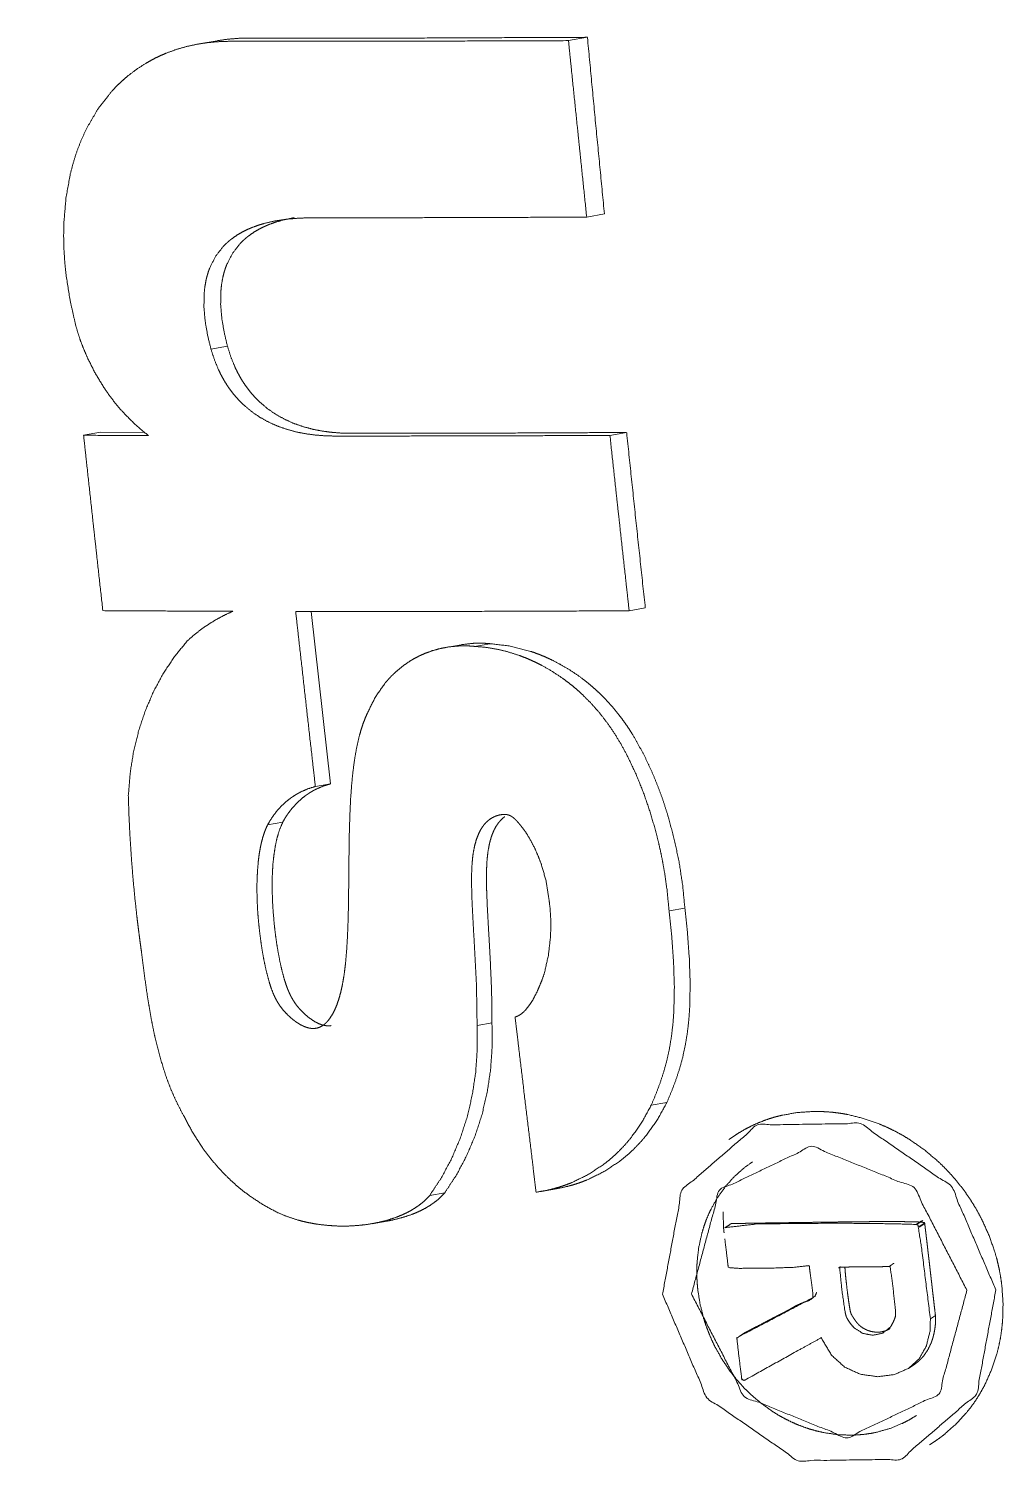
# Paper-space layout 'A3_1' of a CAD drawing. Header units: millimetres. Extents: x 0 to 420, y 0 to 297.
# Drawn here: x 310.216 to 313.343, y 129.782 to 134.424 of the extents above; entities that cross this region are included whole.
import ezdxf

# ---------------------------------------------------------------- set-up
doc = ezdxf.new("R2010")
doc.units = ezdxf.units.MM
doc.layers.add('170', color=7, linetype='Continuous', true_color=0xffffff)

psp = doc.layouts.new('A3_1')

# ---------------------------------------------------------------- linework, layer by layer
at = {"layer": '170', "color": 155, "linetype": 'Continuous', "lineweight": 13}
for p, q in [((310.8203, 134.3858), (310.7613, 134.3755)), ((311.9478, 134.386), (312.0088, 134.3967)), ((312.0064, 133.8196), (312.0634, 133.8296)), ((310.8531, 133.405), (310.8001, 133.3958)), ((310.3913, 133.1194), (310.4455, 133.1288)), ((310.4455, 133.1288), (310.5884, 133.1279)), ((312.081, 133.1189), (312.1346, 133.1283)), ((311.1836, 132.0009), (311.1223, 132.5539)), ((312.1427, 132.5559), (312.1945, 132.565)), ((311.6034, 132.4471), (311.5545, 132.4386)), ((311.6463, 132.4418), (311.6955, 132.4504)), ((311.1836, 132.0005), (311.1354, 131.9921)), ((311.0307, 131.8777), (310.9821, 131.8692)), ((312.2708, 131.5929), (312.3215, 131.6018)), ((311.6546, 131.2248), (311.7024, 131.2332)), ((312.2135, 130.9689), (312.2637, 130.9777)), ((312.4839, 130.8733), (312.4625, 130.8592)), ((311.5507, 130.6878), (311.5025, 130.6794)), ((311.8611, 130.6925), (311.9098, 130.701)), ((312.446, 130.5737), (312.4441, 130.6267)), ((311.3175, 130.5887), (311.3661, 130.5973)), ((313.0813, 130.5977), (313.064, 130.5863)), ((313.0663, 130.5864), (313.0853, 130.5989)), ((313.0905, 130.5907), (313.0738, 130.5797)), ((313.0738, 130.5778), (313.0919, 130.5897)), ((312.7325, 130.3515), (312.7319, 130.351)), ((313.1096, 130.2832), (313.1259, 130.2939)), ((312.5127, 130.238), (312.4958, 130.2268)), ((313.0403, 130.125), (313.0552, 130.1348)), ((313.1073, 129.8791), (313.1215, 129.8884))]:
    psp.add_line(p, q, dxfattribs=at)
for points, knots in [([(310.5587, 127.5287), (310.5301, 127.5862), (310.5159, 127.615), (310.5017, 127.6438), (310.4875, 127.6727), (310.4734, 127.7016), (310.4593, 127.7305), (310.4452, 127.7595), (310.4313, 127.7885), (310.4173, 127.8176), (310.4034, 127.8467), (310.3895, 127.8758), (310.3757, 127.905), (310.3619, 127.9342), (310.3482, 127.9634), (310.3345, 127.9927), (310.3208, 128.022), (310.3072, 128.0513), (310.2936, 128.0807), (310.28, 128.1101), (310.2665, 128.1396), (310.2531, 128.169), (310.2397, 128.1986), (310.2263, 128.2281), (310.213, 128.2577), (310.1997, 128.2873), (310.1864, 128.317), (310.1732, 128.3467), (310.16, 128.3764), (310.1469, 128.4062), (310.1338, 128.436), (310.1207, 128.4658), (310.1077, 128.4956), (310.0818, 128.5555), (310.0689, 128.5854), (310.056, 128.6154), (310.0304, 128.6755), (310.0177, 128.7056), (310.0049, 128.7357), (309.9923, 128.7658), (309.9796, 128.796), (309.9671, 128.8262), (309.9545, 128.8565), (309.942, 128.8868), (309.9295, 128.9171), (309.917, 128.9474), (309.8922, 129.0082), (309.8799, 129.0386), (309.8676, 129.0691), (309.8553, 129.0996), (309.8431, 129.1301), (309.8309, 129.1607), (309.8188, 129.1912), (309.8067, 129.2219), (309.7946, 129.2525), (309.7825, 129.2832), (309.7585, 129.3446), (309.7347, 129.4061), (309.711, 129.4678), (309.6992, 129.4987), (309.6757, 129.5605), (309.664, 129.5914), (309.6523, 129.6224), (309.6291, 129.6845), (309.606, 129.7466), (309.5945, 129.7778), (309.5831, 129.8089), (309.5603, 129.8713), (309.5489, 129.9025), (309.5376, 129.9338), (309.5263, 129.9651), (309.5151, 129.9964), (309.5038, 130.0277), (309.4927, 130.0591), (309.4815, 130.0905), (309.4704, 130.1219), (309.4483, 130.1848), (309.4372, 130.2163), (309.4263, 130.2478), (309.4153, 130.2794), (309.3935, 130.3426), (309.3718, 130.4059), (309.3611, 130.4376), (309.3503, 130.4693), (309.3396, 130.501), (309.3182, 130.5646), (309.3076, 130.5964), (309.2865, 130.6601), (309.276, 130.692), (309.255, 130.7558), (309.2446, 130.7878), (309.2342, 130.8198), (309.2135, 130.8838), (309.2032, 130.9159), (309.1827, 130.9801), (309.1725, 131.0122), (309.1521, 131.0765), (309.1319, 131.141), (309.1119, 131.2055), (309.0919, 131.2702), (309.0721, 131.3349), (309.0524, 131.3997), (309.0328, 131.4646), (309.0231, 131.4971), (309.0134, 131.5296), (308.994, 131.5947), (308.9844, 131.6273), (308.9652, 131.6925), (308.9462, 131.7578), (308.9367, 131.7905), (308.9179, 131.856), (308.8991, 131.9215), (308.8805, 131.9871), (308.8712, 132.02), (308.862, 132.0529), (308.8436, 132.1187), (308.8253, 132.1846), (308.8162, 132.2175), (308.7981, 132.2836), (308.7801, 132.3497), (308.7622, 132.4159), (308.7445, 132.4821), (308.7356, 132.5153), (308.7181, 132.5817), (308.7006, 132.6482), (308.6919, 132.6815), (308.6746, 132.7481), (308.666, 132.7814), (308.6488, 132.8481), (308.6318, 132.915), (308.6234, 132.9484), (308.6065, 133.0153), (308.5898, 133.0824), (308.5732, 133.1494), (308.5566, 133.2166), (308.5484, 133.2502), (308.5321, 133.3175), (308.5239, 133.3512), (308.5078, 133.4186), (308.4917, 133.4861), (308.4757, 133.5537), (308.4599, 133.6213), (308.452, 133.6552), (308.4363, 133.7229), (308.4285, 133.7569), (308.4207, 133.7908), (308.4052, 133.8587), (308.3899, 133.9267), (308.3746, 133.9947), (308.3594, 134.0629), (308.3519, 134.097), (308.3444, 134.1311), (308.3294, 134.1994), (308.322, 134.2335), (308.3072, 134.3019), (308.2926, 134.3704), (308.2853, 134.4046), (308.2707, 134.4732), (308.2563, 134.5418), (308.242, 134.6105), (308.2278, 134.6793), (308.2137, 134.7482), (308.1997, 134.8171), (308.1858, 134.8861), (308.172, 134.9551), (308.1583, 135.0243), (308.1447, 135.0935), (308.1312, 135.1627), (308.1178, 135.232), (308.1045, 135.3015), (308.0913, 135.3709), (308.0848, 135.4057), (308.0718, 135.4752), (308.0588, 135.5449), (308.046, 135.6145), (308.0396, 135.6494), (308.027, 135.7192), (308.0207, 135.7541), (308.0081, 135.824), (308.0019, 135.859), (307.9895, 135.929), (307.9772, 135.999), (307.9651, 136.0691), (307.959, 136.1042), (307.947, 136.1744), (307.941, 136.2095), (307.9291, 136.2798), (307.9232, 136.315), (307.9173, 136.3502), (307.9056, 136.4206), (307.8998, 136.4558), (307.8883, 136.5263), (307.8826, 136.5616), (307.8712, 136.6322), (307.8599, 136.7028), (307.8543, 136.7382), (307.8487, 136.7735), (307.8376, 136.8443), (307.8266, 136.9152), (307.8211, 136.9506), (307.8156, 136.986), (307.8048, 137.057), (307.75, 137.4271), (307.6977, 137.7975), (307.6497, 138.1551), (307.604, 138.513), (307.5621, 138.858), (307.5223, 139.2032), (307.486, 139.5355), (307.4516, 139.868), (307.4202, 140.1874), (307.3905, 140.507), (307.3637, 140.8135), (307.3383, 141.1202), (307.3153, 141.4138), (307.2937, 141.7075), (307.2743, 141.988), (307.2561, 142.2687), (307.2398, 142.5362), (307.2246, 142.8038), (307.2111, 143.0582), (307.1985, 143.3126), (307.1875, 143.5539), (307.1772, 143.7952), (307.1683, 144.0234), (307.1601, 144.2516), (307.1531, 144.4666), (307.1466, 144.6816), (307.1411, 144.8835), (307.1362, 145.0854), (307.1321, 145.2741), (307.1284, 145.4628), (307.1254, 145.6383), (307.1228, 145.8138), (307.1207, 145.9761), (307.119, 146.1385), (307.1177, 146.2876), (307.1166, 146.4368), (307.1158, 146.5728), (307.1153, 146.7088), (307.1148, 146.9544)], [0, 0, 0.003228, 0.004844, 0.00646, 0.008076, 0.009694, 0.011313, 0.012931, 0.014551, 0.016172, 0.017793, 0.019415, 0.021039, 0.022662, 0.024286, 0.025911, 0.027537, 0.029164, 0.030792, 0.032419, 0.034049, 0.035678, 0.037309, 0.03894, 0.040572, 0.042204, 0.043838, 0.045472, 0.047107, 0.048742, 0.050379, 0.052016, 0.053654, 0.056933, 0.058572, 0.060213, 0.063497, 0.06514, 0.066785, 0.068429, 0.070074, 0.07172, 0.073367, 0.075015, 0.076663, 0.078312, 0.081612, 0.083264, 0.084915, 0.086568, 0.088221, 0.089875, 0.091529, 0.093186, 0.094841, 0.096499, 0.099814, 0.103133, 0.106454, 0.108116, 0.111442, 0.113106, 0.11477, 0.118102, 0.121436, 0.123104, 0.124773, 0.128113, 0.129784, 0.131455, 0.133128, 0.134801, 0.136475, 0.138149, 0.139824, 0.1415, 0.144854, 0.146532, 0.14821, 0.14989, 0.153251, 0.156615, 0.158298, 0.159982, 0.161665, 0.165036, 0.166723, 0.170098, 0.171786, 0.175165, 0.176856, 0.178547, 0.181931, 0.183625, 0.187014, 0.188709, 0.192102, 0.195497, 0.198896, 0.202297, 0.2057, 0.209107, 0.212516, 0.214222, 0.215928, 0.219342, 0.221051, 0.224469, 0.22789, 0.229602, 0.233027, 0.236454, 0.239885, 0.241602, 0.243318, 0.246754, 0.250192, 0.251913, 0.255355, 0.2588, 0.262247, 0.265697, 0.267423, 0.270877, 0.274333, 0.276063, 0.279523, 0.281254, 0.284718, 0.288185, 0.28992, 0.293391, 0.296864, 0.30034, 0.303819, 0.305558, 0.30904, 0.310783, 0.314269, 0.317757, 0.321249, 0.324742, 0.32649, 0.329987, 0.331737, 0.333487, 0.336989, 0.340494, 0.344001, 0.347511, 0.349267, 0.351023, 0.354538, 0.356296, 0.359815, 0.363335, 0.365096, 0.36862, 0.372147, 0.375676, 0.379207, 0.382741, 0.386277, 0.389816, 0.393357, 0.396901, 0.400446, 0.403994, 0.407544, 0.411098, 0.414653, 0.416431, 0.41999, 0.423551, 0.427114, 0.428896, 0.432462, 0.434247, 0.437817, 0.439603, 0.443176, 0.446752, 0.45033, 0.45212, 0.455701, 0.457492, 0.461077, 0.462871, 0.464664, 0.468253, 0.470049, 0.473641, 0.475438, 0.479034, 0.482631, 0.484432, 0.486231, 0.489833, 0.493438, 0.495241, 0.497044, 0.500653, 0.519464, 0.538277, 0.556419, 0.574562, 0.592035, 0.60951, 0.626316, 0.643123, 0.659262, 0.675402, 0.690875, 0.706348, 0.721155, 0.735962, 0.750103, 0.764244, 0.777719, 0.791195, 0.804005, 0.816816, 0.828961, 0.841107, 0.852588, 0.86407, 0.874887, 0.885704, 0.895858, 0.906011, 0.915502, 0.924992, 0.933818, 0.942645, 0.950809, 0.958972, 0.966473, 0.973974, 0.980812, 0.98765, 1, 1]), ([(307.3053, 146.9545), (307.3049, 146.8327), (307.3048, 146.7722), (307.3047, 146.6513), (307.3047, 146.591), (307.3048, 146.531), (307.3049, 146.471), (307.3053, 146.3515), (307.3056, 146.2921), (307.3064, 146.1735), (307.3073, 146.0554), (307.3084, 145.938), (307.3097, 145.8211), (307.3112, 145.7047), (307.3129, 145.589), (307.3139, 145.5312), (307.3158, 145.4163), (307.318, 145.3019), (307.3203, 145.1882), (307.3229, 145.0749), (307.3256, 144.9623), (307.327, 144.9062), (307.3299, 144.7944), (307.3315, 144.7386), (307.3347, 144.6276), (307.3364, 144.5724), (307.3398, 144.4623), (307.3416, 144.4074), (307.3453, 144.2981), (307.3492, 144.1893), (307.3532, 144.0811), (307.3574, 143.9735), (307.3595, 143.92), (307.3639, 143.8132), (307.3662, 143.76), (307.3708, 143.654), (307.3756, 143.5487), (307.3805, 143.4438), (307.3856, 143.3396), (307.3882, 143.2877), (307.3934, 143.1843), (307.3988, 143.0814), (307.4016, 143.0301), (307.4072, 142.9281), (307.4129, 142.8266), (307.4188, 142.7257), (307.4217, 142.6755), (307.4278, 142.5754), (307.4309, 142.5255), (307.4371, 142.4262), (307.4403, 142.3769), (307.4467, 142.2785), (307.4532, 142.1806), (307.4599, 142.0832), (307.4632, 142.0347), (307.47, 141.9382), (307.477, 141.8423), (307.484, 141.7469), (307.4911, 141.6521), (307.4983, 141.5578), (307.5057, 141.4641), (307.5131, 141.3709), (307.5206, 141.2782), (307.5244, 141.2322), (307.5283, 141.1862), (307.536, 141.0946), (307.5399, 141.0491), (307.5477, 140.9584), (307.5557, 140.8683), (307.5597, 140.8233), (307.5678, 140.734), (307.5718, 140.6896), (307.58, 140.6011), (307.5841, 140.557), (307.5924, 140.4693), (307.6008, 140.3821), (307.605, 140.3388), (307.6135, 140.2525), (307.6221, 140.1667), (307.6308, 140.0815), (307.6351, 140.039), (307.6439, 139.9546), (307.6527, 139.8708), (307.6571, 139.8291), (307.666, 139.7461), (307.675, 139.6636), (307.684, 139.5816), (307.6931, 139.5002), (307.7022, 139.4193), (307.7114, 139.339), (307.716, 139.299), (307.7253, 139.2195), (307.7347, 139.1405), (307.744, 139.0621), (307.7487, 139.0231), (307.7582, 138.9455), (307.7629, 138.9069), (307.7724, 138.8301), (307.7819, 138.7538), (307.7867, 138.716), (307.7963, 138.6405), (307.806, 138.5656), (307.8156, 138.4913), (307.8254, 138.4174), (307.8302, 138.3807), (307.84, 138.3077), (307.8449, 138.2714), (307.8547, 138.1992), (307.8645, 138.1276), (307.8744, 138.0564), (307.8793, 138.021), (307.8842, 137.9859), (307.8941, 137.9158), (307.8991, 137.8809), (307.9091, 137.8117), (307.919, 137.743), (307.924, 137.7089), (307.934, 137.641), (307.9439, 137.5737), (307.9539, 137.5069), (307.959, 137.4736), (307.969, 137.4076), (307.974, 137.3749), (307.984, 137.3097), (307.9941, 137.245), (308.0042, 137.1809), (308.0092, 137.149), (308.0192, 137.0856), (308.076, 136.7382), (308.1352, 136.3912), (308.1947, 136.0568), (308.2566, 135.7228), (308.3185, 135.4013), (308.3827, 135.0803), (308.4466, 134.7717), (308.5127, 134.4636), (308.5782, 134.1679), (308.6458, 133.8727), (308.7126, 133.5898), (308.7813, 133.3073), (308.8491, 133.0372), (308.9187, 132.7675), (308.9871, 132.51), (309.0572, 132.253), (309.0826, 132.1617), (309.1083, 132.0705), (309.1339, 131.9802), (309.1598, 131.8901), (309.1856, 131.801), (309.2116, 131.712), (309.2377, 131.624), (309.2639, 131.5361), (309.2901, 131.4492), (309.3165, 131.3624), (309.3429, 131.2766), (309.3695, 131.1909), (309.396, 131.1063), (309.4228, 131.0217), (309.4494, 130.9382), (309.4763, 130.8547), (309.5031, 130.7722), (309.5301, 130.6899), (309.5571, 130.6085), (309.5842, 130.5273), (309.6113, 130.4471), (309.6385, 130.3669), (309.6657, 130.2878), (309.693, 130.2087), (309.7203, 130.1307), (309.7477, 130.0528), (309.775, 129.9759), (309.8026, 129.899), (309.83, 129.8232), (309.8576, 129.7474), (309.8851, 129.6727), (309.9128, 129.5981), (309.9403, 129.5244), (309.968, 129.4509), (309.9956, 129.3784), (310.0234, 129.3059), (310.0511, 129.2345), (310.0789, 129.1631), (310.1066, 129.0928), (310.1344, 129.0225), (310.1621, 128.9533), (310.19, 128.8841), (310.2177, 128.8159), (310.2457, 128.7479), (310.2734, 128.6808), (310.3013, 128.6138), (310.329, 128.5478), (310.357, 128.4819), (310.3847, 128.417), (310.4126, 128.3522), (310.4403, 128.2884), (310.4683, 128.2247), (310.496, 128.162), (310.5239, 128.0993), (310.5516, 128.0377), (310.5795, 127.9762), (310.6072, 127.9156), (310.635, 127.8552), (310.6626, 127.7957), (310.6905, 127.7363), (310.7181, 127.6779), (310.7459, 127.6196)], [0, 0, 0.006152, 0.009213, 0.015321, 0.018368, 0.021401, 0.024433, 0.03047, 0.033474, 0.039467, 0.045433, 0.051369, 0.057277, 0.063156, 0.069008, 0.071926, 0.077734, 0.083515, 0.089266, 0.09499, 0.100685, 0.103519, 0.109172, 0.111991, 0.117602, 0.120393, 0.125962, 0.128739, 0.134265, 0.139764, 0.145234, 0.150677, 0.153384, 0.158785, 0.161478, 0.166837, 0.172167, 0.17747, 0.182745, 0.185369, 0.190603, 0.195808, 0.198404, 0.203569, 0.208705, 0.213814, 0.216355, 0.221422, 0.223949, 0.228975, 0.231474, 0.236459, 0.241416, 0.246346, 0.248803, 0.253692, 0.258553, 0.263387, 0.268193, 0.272971, 0.277722, 0.282446, 0.287143, 0.289478, 0.291812, 0.296454, 0.298761, 0.303363, 0.307936, 0.310216, 0.314749, 0.317002, 0.321494, 0.323733, 0.328185, 0.332609, 0.334807, 0.339191, 0.343547, 0.347876, 0.350034, 0.354323, 0.358584, 0.360701, 0.364922, 0.369116, 0.373282, 0.377422, 0.381535, 0.38562, 0.387656, 0.391702, 0.39572, 0.399711, 0.401693, 0.405644, 0.407612, 0.411523, 0.415407, 0.417335, 0.421178, 0.424994, 0.428784, 0.432546, 0.434421, 0.438143, 0.439991, 0.443673, 0.447328, 0.450957, 0.452764, 0.454558, 0.458133, 0.459913, 0.463448, 0.466955, 0.468696, 0.472164, 0.475605, 0.479018, 0.480719, 0.484093, 0.485766, 0.4891, 0.492407, 0.495687, 0.497321, 0.500561, 0.518351, 0.536141, 0.553306, 0.570471, 0.587015, 0.603559, 0.619483, 0.635407, 0.650714, 0.66602, 0.68071, 0.6954, 0.709475, 0.723551, 0.737012, 0.750473, 0.755264, 0.760054, 0.764793, 0.769533, 0.774221, 0.778909, 0.783545, 0.788182, 0.792767, 0.797353, 0.801887, 0.806421, 0.810904, 0.815387, 0.819818, 0.82425, 0.828631, 0.833012, 0.837341, 0.841671, 0.845949, 0.850227, 0.854454, 0.858682, 0.862858, 0.867034, 0.871159, 0.875285, 0.879359, 0.883434, 0.887457, 0.89148, 0.895453, 0.899425, 0.903347, 0.907268, 0.911139, 0.915009, 0.918829, 0.922649, 0.926418, 0.930187, 0.933905, 0.937624, 0.941291, 0.944959, 0.948576, 0.952192, 0.955759, 0.959325, 0.96284, 0.966356, 0.969821, 0.973286, 0.976701, 0.980116, 0.98348, 0.986844, 0.990158, 0.993473, 0.996736, 1, 1]), ([(310.3662, 133.471), (310.3478, 133.5531), (310.335, 133.6352), (310.3308, 133.6763), (310.3282, 133.7174), (310.3272, 133.7585), (310.3279, 133.7995), (310.3346, 133.8803), (310.3487, 133.9582), (310.3587, 133.996), (310.3706, 134.0331), (310.3846, 134.069), (310.4004, 134.1033), (310.4376, 134.1671), (310.4826, 134.2244), (310.495, 134.2376), (310.5079, 134.2503), (310.5211, 134.2623), (310.5346, 134.2738), (310.5628, 134.2951), (310.5924, 134.3141), (310.6077, 134.3228), (310.6233, 134.3309), (310.6394, 134.3385), (310.6557, 134.3455), (310.6888, 134.3576), (310.7228, 134.3673), (310.7574, 134.3748), (310.7927, 134.38), (310.8286, 134.3831), (310.865, 134.3841)], [0, 0, 0.06894, 0.137044, 0.170881, 0.204612, 0.238303, 0.271972, 0.338336, 0.403199, 0.435265, 0.467195, 0.498737, 0.529688, 0.590245, 0.649917, 0.664805, 0.679573, 0.694229, 0.708782, 0.737713, 0.766533, 0.78096, 0.795403, 0.809935, 0.82447, 0.853411, 0.88233, 0.911352, 0.940582, 0.970145, 1, 1]), ([(310.82, 134.3857), (310.8517, 134.3904), (310.8876, 134.3934), (310.9239, 134.3944)], [0, 0, 0.306953, 0.651762, 1, 1]), ([(310.865, 134.3841), (311.4011, 134.3841), (311.9479, 134.386)], [0, 0, 0.495073, 1, 1]), ([(312.0087, 134.3967), (311.46, 134.3944), (310.9239, 134.3944)], [0, 0, 0.505795, 1, 1]), ([(311.9479, 134.386), (311.9575, 134.2916), (311.977, 134.1027), (311.9867, 134.0083), (312.0064, 133.8197)], [0, 0, 0.166729, 0.50023, 0.666873, 1, 1]), ([(312.0088, 134.3958), (312.0358, 134.1126), (312.0634, 133.8296)], [0, 0, 0.500166, 1, 1]), ([(311.1231, 133.8174), (311.0841, 133.8164), (311.0457, 133.8132), (311.008, 133.8077), (310.9711, 133.7992), (310.9529, 133.7938), (310.9351, 133.7874), (310.9262, 133.7838), (310.9174, 133.78), (310.9088, 133.7758), (310.9002, 133.7714), (310.8837, 133.7617), (310.8679, 133.7507), (310.8603, 133.7447), (310.8529, 133.7384), (310.8458, 133.7317), (310.8389, 133.7247), (310.8148, 133.6933), (310.7964, 133.657), (310.7927, 133.6471), (310.7895, 133.637), (310.7866, 133.6268), (310.7842, 133.6165), (310.7805, 133.5953), (310.7782, 133.5735), (310.7777, 133.5292), (310.7817, 133.4848), (310.7894, 133.4402), (310.8002, 133.3959)], [0, 0, 0.05972, 0.1187, 0.177065, 0.235051, 0.264063, 0.293103, 0.307716, 0.322378, 0.337109, 0.351848, 0.381253, 0.410694, 0.425481, 0.44034, 0.455334, 0.47041, 0.531, 0.593414, 0.609519, 0.6257, 0.641912, 0.658235, 0.691192, 0.724733, 0.792508, 0.860839, 0.930083, 1, 1]), ([(311.0677, 133.8181), (311.0257, 133.8088), (311.0076, 133.8034), (310.9897, 133.797), (310.9809, 133.7934), (310.9721, 133.7896), (310.9634, 133.7854), (310.9549, 133.781), (310.9383, 133.7713), (310.9225, 133.7603), (310.9149, 133.7543), (310.9075, 133.748), (310.9004, 133.7413), (310.8934, 133.7343), (310.8692, 133.7029), (310.8506, 133.6665), (310.8469, 133.6567), (310.8436, 133.6466), (310.8408, 133.6364), (310.8383, 133.626), (310.8345, 133.6048), (310.8321, 133.583), (310.8313, 133.5386), (310.8351, 133.4941), (310.8426, 133.4495), (310.8532, 133.405)], [0, 0, 0.07914, 0.113985, 0.14893, 0.166463, 0.184084, 0.201796, 0.21955, 0.254937, 0.290356, 0.308133, 0.326016, 0.344083, 0.362263, 0.435242, 0.510455, 0.529863, 0.549342, 0.56889, 0.588552, 0.628266, 0.668674, 0.7503, 0.832574, 0.915887, 1, 1]), ([(312.0064, 133.8196), (311.5613, 133.8179), (311.1231, 133.8174)], [0, 0, 0.503921, 1, 1]), ([(310.5994, 133.1183), (310.5595, 133.1516), (310.5223, 133.1886), (310.5047, 133.2084), (310.4878, 133.2291), (310.4716, 133.2507), (310.4562, 133.2731), (310.4281, 133.3194), (310.4038, 133.3679), (310.393, 133.393), (310.383, 133.4186), (310.3741, 133.4446), (310.3662, 133.471)], [0, 0, 0.121034, 0.24295, 0.304551, 0.366648, 0.429433, 0.492576, 0.618566, 0.744751, 0.808169, 0.871942, 0.935996, 1, 1]), ([(310.8002, 133.3959), (310.811, 133.3623), (310.8244, 133.3297), (310.8321, 133.3138), (310.8406, 133.2983), (310.8496, 133.2833), (310.8594, 133.2689), (310.8698, 133.255), (310.8809, 133.2416), (310.8926, 133.229), (310.9048, 133.2171), (310.9304, 133.1955), (310.9578, 133.1768), (310.9864, 133.1611), (311.0156, 133.1482), (311.0454, 133.1379), (311.0756, 133.1298), (311.1062, 133.1239), (311.1367, 133.1199), (311.1672, 133.1176), (311.1977, 133.1168)], [0, 0, 0.066969, 0.133853, 0.167409, 0.200931, 0.234173, 0.267232, 0.300209, 0.333133, 0.365888, 0.398215, 0.461858, 0.5248, 0.586753, 0.647342, 0.707145, 0.766586, 0.825633, 0.884052, 0.9421, 1, 1]), ([(310.8532, 133.405), (310.8638, 133.3714), (310.877, 133.3388), (310.8847, 133.3229), (310.893, 133.3073), (310.902, 133.2923), (310.9117, 133.2779), (310.922, 133.264), (310.933, 133.2506), (310.9446, 133.2379), (310.9567, 133.226), (310.9822, 133.2044), (311.0095, 133.1858), (311.0379, 133.17), (311.067, 133.1571), (311.0967, 133.1468), (311.1268, 133.1388), (311.1573, 133.1328), (311.1877, 133.1288), (311.2181, 133.1265), (311.2486, 133.1257)], [0, 0, 0.067094, 0.134091, 0.167692, 0.201235, 0.234511, 0.267592, 0.300546, 0.333473, 0.366186, 0.398505, 0.4621, 0.524996, 0.586864, 0.64738, 0.707108, 0.766538, 0.82553, 0.883973, 0.942042, 1, 1]), ([(311.2486, 133.1257), (311.6874, 133.1262), (312.1346, 133.1283)], [0, 0, 0.495285, 1, 1]), ([(312.1945, 132.565), (312.1643, 132.8461), (312.1347, 133.1275)], [0, 0, 0.499836, 1, 1]), ([(310.453, 132.5565), (310.4323, 132.744), (310.422, 132.8378), (310.4015, 133.0255), (310.3913, 133.1194)], [0, 0, 0.333147, 0.499793, 0.833255, 1, 1]), ([(311.1977, 133.1168), (311.6359, 133.1172), (312.081, 133.1189)], [0, 0, 0.496079, 1, 1]), ([(312.081, 133.1189), (312.1014, 132.9312), (312.1117, 132.8373), (312.1323, 132.6498), (312.1427, 132.556)], [0, 0, 0.333506, 0.500264, 0.833436, 1, 1]), ([(310.8705, 132.5545), (310.6608, 132.5553), (310.4531, 132.5564)], [0, 0, 0.502251, 1, 1]), ([(310.7243, 132.4595), (310.7463, 132.4788), (310.7693, 132.4968), (310.7933, 132.5134), (310.8182, 132.5285), (310.8439, 132.5422), (310.8705, 132.5544)], [0, 0, 0.167006, 0.333742, 0.500395, 0.66687, 0.833135, 1, 1]), ([(312.1427, 132.5559), (311.6022, 132.554), (311.0721, 132.554)], [0, 0, 0.504848, 1, 1]), ([(311.0721, 132.5539), (311.0826, 132.4603), (311.1036, 132.273), (311.1247, 132.0857), (311.1354, 131.9921)], [0, 0, 0.166718, 0.500088, 0.833382, 1, 1]), ([(310.5349, 131.9629), (310.5407, 132.0344), (310.5517, 132.1037), (310.568, 132.1708), (310.5896, 132.2358), (310.6163, 132.2977), (310.6476, 132.3556), (310.6836, 132.4095), (310.7243, 132.4595)], [0, 0, 0.132324, 0.261811, 0.389325, 0.515674, 0.639966, 0.761427, 0.881064, 1, 1]), ([(311.3024, 132.2274), (311.3273, 132.278), (311.3586, 132.3232), (311.3675, 132.3336), (311.3767, 132.3437), (311.3864, 132.3533), (311.3963, 132.3625), (311.417, 132.3794), (311.4389, 132.3944), (311.4504, 132.4013), (311.4621, 132.4076), (311.4742, 132.4135), (311.4865, 132.4189), (311.5116, 132.4281), (311.5374, 132.4351), (311.5638, 132.4401), (311.5908, 132.4428), (311.6046, 132.4434), (311.6185, 132.4434), (311.6324, 132.4429), (311.6463, 132.4418)], [0, 0, 0.129431, 0.25559, 0.287017, 0.318384, 0.34959, 0.380553, 0.441923, 0.502978, 0.533533, 0.564189, 0.594978, 0.625784, 0.687181, 0.748437, 0.810097, 0.872507, 0.904123, 0.935947, 0.967889, 1, 1]), ([(311.6032, 132.4471), (311.6399, 132.4514), (311.6536, 132.452), (311.6675, 132.452), (311.6815, 132.4515), (311.6955, 132.4504)], [0, 0, 0.39878, 0.547817, 0.69784, 0.848416, 1, 1]), ([(311.6463, 132.4418), (311.6829, 132.4386), (311.7193, 132.4325), (311.7555, 132.4237), (311.7915, 132.412), (311.8095, 132.4052), (311.8273, 132.3976), (311.8449, 132.3894), (311.8622, 132.3806), (311.8961, 132.3612), (311.9289, 132.3394), (311.9449, 132.3276), (311.9607, 132.3152), (311.9762, 132.3021), (311.9912, 132.2884), (312.0199, 132.2598), (312.0468, 132.2292), (312.0718, 132.1969), (312.0951, 132.1629), (312.1168, 132.1274), (312.1367, 132.0908)], [0, 0, 0.058175, 0.116594, 0.175586, 0.235492, 0.265883, 0.296521, 0.327242, 0.358025, 0.419807, 0.48222, 0.51372, 0.545487, 0.577541, 0.609709, 0.673941, 0.738317, 0.803044, 0.868358, 0.934122, 1, 1]), ([(311.6955, 132.4504), (311.7612, 132.4427), (311.8263, 132.4258), (311.8425, 132.4202), (311.8586, 132.414), (311.8747, 132.4073), (311.8905, 132.4), (311.9216, 132.3841), (311.9519, 132.3662), (311.9814, 132.3464), (312.0099, 132.3246), (312.0239, 132.3129), (312.0375, 132.3008), (312.0508, 132.2882), (312.0637, 132.2753), (312.0883, 132.2484), (312.1114, 132.22), (312.1225, 132.2053), (312.1332, 132.1902), (312.1436, 132.1748), (312.1536, 132.1591), (312.1899, 132.0945), (312.2209, 132.0276), (312.2346, 131.9935), (312.2474, 131.9589), (312.2592, 131.9239), (312.27, 131.8885), (312.2887, 131.8174), (312.3036, 131.7459), (312.3146, 131.6741), (312.3215, 131.6018)], [0, 0, 0.057491, 0.115859, 0.130734, 0.145724, 0.160848, 0.176, 0.206359, 0.236905, 0.267719, 0.298921, 0.314714, 0.330575, 0.346402, 0.362235, 0.39392, 0.425723, 0.441704, 0.457748, 0.47388, 0.490062, 0.554417, 0.618412, 0.650382, 0.682402, 0.714491, 0.746601, 0.810445, 0.873844, 0.936969, 1, 1]), ([(310.9865, 131.3662), (310.993, 131.346), (311.0006, 131.3263), (311.005, 131.3166), (311.0098, 131.3071), (311.0151, 131.2979), (311.0209, 131.2889), (311.0337, 131.2724), (311.048, 131.2575), (311.0556, 131.2505), (311.0634, 131.2439), (311.0714, 131.2378), (311.0797, 131.2322), (311.0881, 131.2271), (311.0969, 131.2228), (311.1059, 131.2192), (311.1151, 131.2167), (311.1197, 131.2159), (311.1244, 131.2154), (311.129, 131.2153), (311.1336, 131.2155), (311.1424, 131.217), (311.1508, 131.2201), (311.1586, 131.2244), (311.1657, 131.2298), (311.1723, 131.2361), (311.1783, 131.243), (311.1887, 131.2583), (311.1975, 131.2751), (311.2049, 131.2928), (311.2111, 131.3111), (311.2164, 131.3299), (311.2208, 131.3491), (311.2245, 131.3687), (311.2277, 131.3885), (311.2303, 131.4084), (311.2325, 131.4284), (311.2359, 131.4685), (311.2383, 131.5089), (311.24, 131.5494), (311.2411, 131.5901), (311.2424, 131.6716), (311.2431, 131.7533), (311.2442, 131.8349), (311.2467, 131.9162), (311.2488, 131.9566), (311.2518, 131.9969), (311.2557, 132.0368), (311.2608, 132.0764), (311.2676, 132.1155), (311.2764, 132.154), (311.2817, 132.173), (311.2878, 132.1916), (311.2947, 132.2098), (311.3024, 132.2274)], [0, 0, 0.016582, 0.033121, 0.041397, 0.049702, 0.058041, 0.066354, 0.082688, 0.098838, 0.106894, 0.114894, 0.122774, 0.130549, 0.138231, 0.145875, 0.153459, 0.160912, 0.164585, 0.168207, 0.171826, 0.175398, 0.182383, 0.189355, 0.196342, 0.203332, 0.210436, 0.217603, 0.232079, 0.246871, 0.261869, 0.276971, 0.292209, 0.307603, 0.323161, 0.338813, 0.354488, 0.370198, 0.401688, 0.433289, 0.464982, 0.496749, 0.560443, 0.624229, 0.687995, 0.75155, 0.783186, 0.814692, 0.846038, 0.877216, 0.908236, 0.939123, 0.954513, 0.969797, 0.984955, 1, 1]), ([(312.1367, 132.0908), (312.1648, 132.0315), (312.1891, 131.9711), (312.2101, 131.9098), (312.2282, 131.8476), (312.2361, 131.8161), (312.2433, 131.7845), (312.2498, 131.7527), (312.2556, 131.7208), (312.2648, 131.6569), (312.2707, 131.5929)], [0, 0, 0.126521, 0.252004, 0.376979, 0.501775, 0.564212, 0.6267, 0.689272, 0.751761, 0.876145, 1, 1]), ([(311.1354, 131.9921), (311.1115, 131.9846), (311.0887, 131.9747), (311.0778, 131.9688), (311.0672, 131.9624), (311.0568, 131.9553), (311.0468, 131.9477), (311.028, 131.9309), (311.0109, 131.9122), (310.9956, 131.8916), (310.9821, 131.8692)], [0, 0, 0.123953, 0.24662, 0.307963, 0.369506, 0.431505, 0.493823, 0.618545, 0.743565, 0.870324, 1, 1]), ([(311.1843, 132.0007), (311.1604, 131.9933), (311.1376, 131.9834), (311.1267, 131.9776), (311.116, 131.9712), (311.1057, 131.9641), (311.0956, 131.9565), (311.0768, 131.9397), (311.0597, 131.9209), (311.0518, 131.9108), (311.0443, 131.9003), (311.0373, 131.8892), (311.0307, 131.8777)], [0, 0, 0.123699, 0.246135, 0.307285, 0.368767, 0.430671, 0.492916, 0.617468, 0.742635, 0.805954, 0.869816, 0.934575, 1, 1]), ([(310.5625, 131.5738), (310.5554, 131.6388), (310.5494, 131.7037), (310.5443, 131.7686), (310.5401, 131.8335), (310.537, 131.8982), (310.5349, 131.9629)], [0, 0, 0.167459, 0.33463, 0.501482, 0.667995, 0.834181, 1, 1]), ([(311.0307, 131.8777), (311.0203, 131.8531), (311.0125, 131.8272), (311.0066, 131.8002), (311.0023, 131.7726), (310.9993, 131.7448), (310.9975, 131.7168), (310.9966, 131.6887), (310.9966, 131.6604), (310.9988, 131.6035), (311.0037, 131.5461), (311.0071, 131.5173), (311.0111, 131.4886), (311.0159, 131.4598), (311.0214, 131.4311), (311.0278, 131.4025), (311.0354, 131.3742), (311.0398, 131.3602), (311.0447, 131.3463), (311.0474, 131.3394), (311.0502, 131.3326), (311.0533, 131.3258), (311.0566, 131.3191), (311.0638, 131.3063), (311.0718, 131.2941), (311.0807, 131.2827), (311.0905, 131.2719), (311.1008, 131.2619), (311.1115, 131.2526), (311.1228, 131.2442), (311.1345, 131.2367), (311.1467, 131.2306), (311.1593, 131.2261), (311.1721, 131.2239), (311.1846, 131.2242), (311.1862, 131.2245)], [0, 0, 0.03612, 0.072736, 0.110044, 0.147775, 0.185616, 0.223563, 0.261645, 0.299904, 0.376938, 0.454773, 0.493988, 0.533306, 0.572694, 0.612204, 0.651854, 0.691546, 0.711405, 0.731313, 0.741294, 0.751305, 0.761365, 0.771417, 0.791317, 0.811038, 0.830696, 0.850329, 0.869763, 0.888951, 0.907965, 0.926803, 0.94527, 0.963352, 0.980843, 0.997792, 1, 1]), ([(311.8116, 131.8441), (311.8056, 131.8523), (311.7994, 131.8604), (311.7932, 131.8684), (311.7867, 131.8762), (311.78, 131.8836), (311.7726, 131.8905), (311.7687, 131.8936), (311.7645, 131.8964), (311.7602, 131.8987), (311.7557, 131.9004), (311.7512, 131.9016), (311.7466, 131.9023), (311.742, 131.9025), (311.7374, 131.9023), (311.7285, 131.9011), (311.7199, 131.8989), (311.7115, 131.8959), (311.7036, 131.892), (311.6961, 131.8873), (311.6891, 131.8818), (311.6825, 131.8757), (311.6766, 131.8689), (311.6712, 131.8616), (311.6663, 131.8538), (311.658, 131.8371), (311.6515, 131.8195), (311.6465, 131.801), (311.6427, 131.7819), (311.64, 131.7625), (311.6383, 131.7428)], [0, 0, 0.033524, 0.066952, 0.100331, 0.133581, 0.166701, 0.199775, 0.216364, 0.232696, 0.248772, 0.264707, 0.280244, 0.2955, 0.310609, 0.325583, 0.355101, 0.384341, 0.413615, 0.442734, 0.471828, 0.501161, 0.530693, 0.560304, 0.590278, 0.620652, 0.681745, 0.743648, 0.806695, 0.870632, 0.935048, 1, 1]), ([(311.7432, 131.895), (311.7387, 131.8915), (311.73, 131.8834), (311.7224, 131.8743), (311.7156, 131.8642), (311.7097, 131.8535), (311.7047, 131.8423), (311.7004, 131.8307), (311.6968, 131.8186), (311.6937, 131.8063), (311.6892, 131.7812), (311.6865, 131.7557), (311.6851, 131.73), (311.6846, 131.7041), (311.6848, 131.678), (311.6854, 131.6519), (311.6876, 131.5995), (311.6905, 131.5471), (311.6935, 131.4946), (311.6965, 131.4422), (311.7011, 131.3375), (311.7023, 131.2332)], [0, 0, 0.008444, 0.025908, 0.04348, 0.061329, 0.079384, 0.09751, 0.115801, 0.134341, 0.153074, 0.190709, 0.22849, 0.266512, 0.304741, 0.343147, 0.381716, 0.45905, 0.536526, 0.614018, 0.691485, 0.846063, 1, 1]), ([(310.9821, 131.8692), (310.9759, 131.8555), (310.9706, 131.8414), (310.9661, 131.8269), (310.9622, 131.812), (310.9589, 131.7969), (310.9561, 131.7815), (310.9538, 131.7659), (310.952, 131.7503), (310.9494, 131.7189), (310.948, 131.6874), (310.9478, 131.6556), (310.9486, 131.6237), (310.9502, 131.5916), (310.9528, 131.5594), (310.9561, 131.5271), (310.9603, 131.4948), (310.9652, 131.4625), (310.9711, 131.4303), (310.9781, 131.3982), (310.9865, 131.3662)], [0, 0, 0.02934, 0.058857, 0.088616, 0.11868, 0.149061, 0.179694, 0.210435, 0.241205, 0.302866, 0.364755, 0.426935, 0.489435, 0.552284, 0.615485, 0.679091, 0.742944, 0.806882, 0.870964, 0.935265, 1, 1]), ([(311.8848, 131.634), (311.876, 131.6888), (311.8608, 131.7424), (311.8507, 131.7688), (311.8391, 131.7947), (311.8261, 131.8198), (311.8116, 131.8441)], [0, 0, 0.247273, 0.495757, 0.621605, 0.747884, 0.873901, 1, 1]), ([(311.6383, 131.7428), (311.6369, 131.7107), (311.6368, 131.6784), (311.6375, 131.6461), (311.6387, 131.6136), (311.6421, 131.5487), (311.6459, 131.4838), (311.6525, 131.3541), (311.6546, 131.2248)], [0, 0, 0.062072, 0.124327, 0.186756, 0.249314, 0.374668, 0.500135, 0.750688, 1, 1]), ([(311.8701, 131.3911), (311.8833, 131.4494), (311.8901, 131.5095), (311.8912, 131.5402), (311.8907, 131.5713), (311.8886, 131.6026), (311.8849, 131.634)], [0, 0, 0.244127, 0.490811, 0.616067, 0.742946, 0.871111, 1, 1]), ([(312.3215, 131.6018), (312.33, 131.5207), (312.3359, 131.4399), (312.3386, 131.3595), (312.3369, 131.2795), (312.334, 131.2397), (312.3293, 131.2001), (312.3229, 131.161), (312.3145, 131.1227), (312.3043, 131.0853), (312.2922, 131.0488), (312.2786, 131.013), (312.2637, 130.9777)], [0, 0, 0.128287, 0.255789, 0.382467, 0.508371, 0.571129, 0.633877, 0.696276, 0.757922, 0.818925, 0.8795, 0.939809, 1, 1]), ([(310.5776, 131.458), (310.5749, 131.4773), (310.5722, 131.4966), (310.5697, 131.5159), (310.5672, 131.5352), (310.5648, 131.5545), (310.5625, 131.5738)], [0, 0, 0.166886, 0.333675, 0.500346, 0.667014, 0.833505, 1, 1]), ([(312.2707, 131.5929), (312.2792, 131.5118), (312.2851, 131.431), (312.2878, 131.3506), (312.2862, 131.2706), (312.2833, 131.2308), (312.2787, 131.1912), (312.2723, 131.1521), (312.264, 131.1138), (312.2538, 131.0765), (312.2418, 131.0399), (312.2283, 131.0042), (312.2135, 130.969)], [0, 0, 0.12835, 0.255916, 0.382656, 0.508604, 0.571379, 0.63413, 0.696504, 0.758136, 0.819104, 0.879628, 0.939883, 1, 1]), ([(310.7141, 130.9325), (310.6978, 130.9631), (310.6828, 130.9942), (310.6693, 131.0257), (310.6571, 131.0577), (310.6366, 131.1227), (310.6201, 131.1889), (310.6131, 131.2224), (310.6067, 131.256), (310.6009, 131.2896), (310.5955, 131.3233), (310.586, 131.3906), (310.5776, 131.458)], [0, 0, 0.06355, 0.126632, 0.189356, 0.251863, 0.376561, 0.501392, 0.563989, 0.626571, 0.689008, 0.751358, 0.875786, 1, 1]), ([(311.7765, 131.2519), (311.7862, 131.2557), (311.7951, 131.2611), (311.8032, 131.2677), (311.8106, 131.2751), (311.8237, 131.2918), (311.8351, 131.3101), (311.8452, 131.3295), (311.8542, 131.3496), (311.8625, 131.3701), (311.8701, 131.3911)], [0, 0, 0.060134, 0.120191, 0.1807, 0.241369, 0.36419, 0.489209, 0.615431, 0.742815, 0.871063, 1, 1]), ([(311.6546, 131.2248), (311.6552, 131.149), (311.65, 131.0747), (311.6391, 131.002), (311.6225, 130.9309), (311.6003, 130.8626), (311.5728, 130.7979), (311.5403, 130.7368), (311.5025, 130.6794)], [0, 0, 0.131503, 0.260539, 0.387958, 0.514466, 0.639045, 0.760874, 0.88087, 1, 1]), ([(311.7023, 131.2332), (311.703, 131.1573), (311.6978, 131.0831), (311.687, 131.0104), (311.6704, 130.9393), (311.6482, 130.871), (311.6208, 130.8063), (311.5884, 130.7452), (311.5507, 130.6878)], [0, 0, 0.131548, 0.260622, 0.388078, 0.514595, 0.639177, 0.760989, 0.880958, 1, 1]), ([(311.8439, 130.6898), (311.8326, 130.7835), (311.81, 130.9708), (311.7876, 131.1582), (311.7765, 131.2519)], [0, 0, 0.166586, 0.499867, 0.833249, 1, 1]), ([(312.2135, 130.969), (312.1836, 130.9141), (312.1483, 130.8641), (312.1286, 130.841), (312.1075, 130.8192), (312.0965, 130.8087), (312.0852, 130.7987), (312.0737, 130.7891), (312.0619, 130.7799), (312.0125, 130.7472), (311.9593, 130.721), (311.9454, 130.7155), (311.9313, 130.7105), (311.9171, 130.7059), (311.9027, 130.7018), (311.8736, 130.6949), (311.8439, 130.6898)], [0, 0, 0.12939, 0.256031, 0.318894, 0.381747, 0.413143, 0.444399, 0.475473, 0.506389, 0.629106, 0.751952, 0.782884, 0.813892, 0.844792, 0.875739, 0.937663, 1, 1]), ([(312.2637, 130.9777), (312.2336, 130.9228), (312.1981, 130.8728), (312.1783, 130.8497), (312.1571, 130.8278), (312.1461, 130.8174), (312.1347, 130.8073), (312.1231, 130.7977), (312.1113, 130.7885), (312.0617, 130.7558), (312.0082, 130.7296), (311.9943, 130.7241), (311.9801, 130.719), (311.9659, 130.7144), (311.9515, 130.7103), (311.9223, 130.7034), (311.8925, 130.6984)], [0, 0, 0.129269, 0.255855, 0.318704, 0.381566, 0.412992, 0.444234, 0.475329, 0.506221, 0.629016, 0.751913, 0.782882, 0.813879, 0.844817, 0.87572, 0.937674, 1, 1]), ([(312.4836, 130.8731), (312.4936, 130.8795), (312.5153, 130.8922), (312.5377, 130.9037), (312.5608, 130.9139), (312.5844, 130.9228), (312.5965, 130.9269), (312.6088, 130.9306), (312.6212, 130.9339), (312.6337, 130.937), (312.6844, 130.9457), (312.7361, 130.9491), (312.7623, 130.9487), (312.7888, 130.947), (312.8021, 130.9456), (312.8154, 130.9439), (312.8286, 130.9419), (312.8419, 130.9395), (312.8942, 130.9267), (312.9457, 130.9088), (312.9712, 130.8978), (312.9963, 130.8856), (313.0209, 130.8722), (313.0448, 130.8577), (313.0908, 130.8254), (313.1344, 130.7886), (313.1551, 130.7686), (313.1748, 130.7478), (313.1936, 130.7262), (313.2114, 130.7038), (313.2283, 130.6806), (313.2441, 130.6566), (313.259, 130.6318), (313.2728, 130.6063), (313.2967, 130.5543), (313.3158, 130.5007), (313.3236, 130.4733), (313.3301, 130.4455), (313.3353, 130.4175), (313.3392, 130.3893)], [0, 0, 0.010173, 0.031804, 0.053391, 0.075012, 0.096758, 0.107693, 0.118666, 0.129716, 0.140782, 0.184964, 0.229412, 0.251911, 0.274669, 0.286155, 0.297658, 0.309165, 0.320685, 0.36689, 0.413752, 0.437567, 0.461559, 0.485548, 0.50957, 0.557847, 0.606804, 0.631504, 0.656115, 0.680677, 0.705243, 0.729847, 0.754545, 0.779381, 0.804207, 0.853364, 0.90222, 0.926664, 0.951165, 0.97563, 1, 1]), ([(311.015, 130.6239), (310.9687, 130.6487), (310.9242, 130.6781), (310.9027, 130.6944), (310.8818, 130.7117), (310.8617, 130.73), (310.8422, 130.7491), (310.8235, 130.7692), (310.8054, 130.7902), (310.788, 130.8121), (310.7714, 130.8348), (310.7409, 130.8824), (310.7141, 130.9325)], [0, 0, 0.119529, 0.241057, 0.302609, 0.364359, 0.426222, 0.488393, 0.550963, 0.614005, 0.677727, 0.741902, 0.87059, 1, 1]), ([(313.3199, 130.3763), (313.1775, 130.708), (312.8851, 130.9102), (312.5545, 130.9058), (312.3118, 130.6964), (312.2498, 130.362)], [0, 0, 0.211358, 0.419532, 0.613167, 0.800854, 1, 1]), ([(312.3428, 130.3632), (312.4323, 130.696), (312.7283, 130.8373), (313.0575, 130.7044), (313.227, 130.3751)], [0, 0, 0.246501, 0.481133, 0.735074, 1, 1]), ([(312.539, 130.7876), (312.5126, 130.7685), (312.4813, 130.7409), (312.453, 130.7097), (312.428, 130.6752), (312.4068, 130.6382), (312.3976, 130.6187), (312.3893, 130.5986), (312.382, 130.5778), (312.3757, 130.5566), (312.3662, 130.5131), (312.3609, 130.4685), (312.3599, 130.4458), (312.3599, 130.4227), (312.3609, 130.3995), (312.3631, 130.3762)], [0, 0, 0.069192, 0.157707, 0.24726, 0.337604, 0.428263, 0.474002, 0.520206, 0.566966, 0.614022, 0.708336, 0.80372, 0.852112, 0.901065, 0.950376, 1, 1]), ([(311.5025, 130.6794), (311.4914, 130.6674), (311.4795, 130.6567), (311.4669, 130.6469), (311.4537, 130.638), (311.4401, 130.6299), (311.4259, 130.6226), (311.4115, 130.616), (311.3968, 130.6101), (311.3668, 130.6001), (311.3362, 130.5924), (311.305, 130.5867), (311.2731, 130.583), (311.241, 130.5811), (311.2088, 130.5811), (311.1765, 130.583), (311.1441, 130.5867), (311.1278, 130.5894), (311.1115, 130.5925), (311.0952, 130.5962), (311.079, 130.6005), (311.0468, 130.6109), (311.015, 130.6239)], [0, 0, 0.031485, 0.06243, 0.09311, 0.123687, 0.154331, 0.185009, 0.215675, 0.24618, 0.307023, 0.367912, 0.429137, 0.490878, 0.552897, 0.614972, 0.677389, 0.740283, 0.772045, 0.804027, 0.836228, 0.868618, 0.933786, 1, 1]), ([(311.5507, 130.6878), (311.5396, 130.6759), (311.5277, 130.6651), (311.5151, 130.6554), (311.502, 130.6465), (311.4884, 130.6384), (311.4743, 130.6311), (311.4598, 130.6244), (311.4452, 130.6185), (311.4153, 130.6086), (311.3848, 130.6009), (311.3661, 130.5972)], [0, 0, 0.07778, 0.154361, 0.23024, 0.30578, 0.381452, 0.457295, 0.53304, 0.608454, 0.758606, 0.908949, 1, 1]), ([(312.4474, 130.5595), (312.4464, 130.5683), (312.446, 130.5737)], [0, 0, 0.622823, 1, 1]), ([(313.1097, 130.2832), (313.0819, 130.5066), (313.0701, 130.5833), (313.0671, 130.5854), (313.064, 130.5863), (312.9918, 130.5885), (312.8145, 130.5904), (312.555, 130.5881), (312.4498, 130.576)], [0, 0, 0.243534, 0.327405, 0.331417, 0.334897, 0.413052, 0.604807, 0.885503, 1, 1]), ([(312.4695, 130.5889), (312.4703, 130.589), (312.4714, 130.589), (312.4726, 130.589), (312.4744, 130.5891), (312.4763, 130.5891), (312.4789, 130.5892), (312.4815, 130.5893), (312.4882, 130.5894), (312.4923, 130.5895), (312.4964, 130.5896), (312.5013, 130.5897), (312.5061, 130.5897), (312.5117, 130.5898), (312.5173, 130.5899), (312.5299, 130.5901), (312.5441, 130.5904), (312.5597, 130.5906), (312.5768, 130.5909), (312.5861, 130.591), (312.5955, 130.5912), (312.6156, 130.5915), (312.6372, 130.5918), (312.6488, 130.5919), (312.6727, 130.5923), (312.6851, 130.5924), (312.7113, 130.5928), (312.7251, 130.593), (312.7536, 130.5934), (312.7683, 130.5936), (312.7991, 130.594), (312.8314, 130.5944), (312.8418, 130.5945), (312.8622, 130.5948), (312.8817, 130.595), (312.9003, 130.5951), (312.9094, 130.5952), (312.9267, 130.5953), (312.935, 130.5954), (312.9432, 130.5954), (312.9511, 130.5955), (312.9663, 130.5955), (312.9736, 130.5955), (312.9806, 130.5955), (312.994, 130.5955), (313.0005, 130.5955), (313.0066, 130.5954), (313.0183, 130.5954), (313.0292, 130.5952), (313.0344, 130.5952), (313.0392, 130.5951), (313.0439, 130.595), (313.0483, 130.5949), (313.0526, 130.5948), (313.0565, 130.5947), (313.0604, 130.5946), (313.0638, 130.5945), (313.0673, 130.5943), (313.0703, 130.5942), (313.0733, 130.594), (313.0759, 130.5939), (313.0785, 130.5937), (313.0806, 130.5935), (313.0828, 130.5933), (313.0845, 130.5932), (313.0862, 130.593), (313.0874, 130.5928), (313.0887, 130.5925), (313.0895, 130.5923), (313.0903, 130.5921), (313.0908, 130.5919), (313.0911, 130.5916), (313.0911, 130.5914), (313.0911, 130.5912), (313.0912, 130.5908), (313.0913, 130.5903), (313.0915, 130.5888), (313.0916, 130.5878), (313.0918, 130.5867), (313.0919, 130.5854), (313.0921, 130.5841), (313.0923, 130.5824), (313.0925, 130.5808), (313.0927, 130.5789), (313.093, 130.577), (313.0932, 130.5748), (313.0935, 130.5726), (313.0938, 130.5701), (313.0941, 130.5676), (313.0948, 130.5621), (313.0951, 130.559), (313.0955, 130.5559), (313.0959, 130.5526), (313.0963, 130.5492), (313.0967, 130.5456), (313.0971, 130.5419), (313.0976, 130.538), (313.0981, 130.5341), (313.0991, 130.5256), (313.0996, 130.5211), (313.1001, 130.5166), (313.1012, 130.507), (313.1018, 130.5019), (313.1024, 130.4968), (313.103, 130.4915), (313.1037, 130.4861), (313.1043, 130.4804), (313.105, 130.4748), (313.1057, 130.4688), (313.1064, 130.4629), (313.1078, 130.4504), (313.1086, 130.4439), (313.1093, 130.4373), (313.1101, 130.4305), (313.1109, 130.4237), (313.1117, 130.4166), (313.1125, 130.4095), (313.1134, 130.4021), (313.1143, 130.3947), (313.1151, 130.387), (313.1169, 130.3714), (313.1178, 130.3634), (313.1198, 130.3469), (313.1217, 130.3298), (313.1238, 130.3121), (313.1259, 130.2939)], [0, 0, 0.000855, 0.00209, 0.003324, 0.005365, 0.007385, 0.010234, 0.01306, 0.02035, 0.024791, 0.029232, 0.034481, 0.039729, 0.045785, 0.051841, 0.065568, 0.080909, 0.097865, 0.116459, 0.126574, 0.136689, 0.158534, 0.182017, 0.194577, 0.220526, 0.233916, 0.262354, 0.277404, 0.30831, 0.324211, 0.357629, 0.392728, 0.404009, 0.426078, 0.447227, 0.467434, 0.477324, 0.49614, 0.505088, 0.514036, 0.522513, 0.538996, 0.547002, 0.554537, 0.569137, 0.576201, 0.582794, 0.59551, 0.607284, 0.612936, 0.618117, 0.623276, 0.627987, 0.632675, 0.636915, 0.641133, 0.644881, 0.648651, 0.651906, 0.655185, 0.657993, 0.660803, 0.66312, 0.665461, 0.667309, 0.669162, 0.670567, 0.671937, 0.672815, 0.673773, 0.674307, 0.674774, 0.67497, 0.675173, 0.675686, 0.676195, 0.677847, 0.678991, 0.680131, 0.681589, 0.683049, 0.684821, 0.686596, 0.688685, 0.690777, 0.69318, 0.695586, 0.698298, 0.701019, 0.707083, 0.710437, 0.713789, 0.71745, 0.721119, 0.725094, 0.729077, 0.733369, 0.737659, 0.746883, 0.751804, 0.756727, 0.767214, 0.772769, 0.778322, 0.784194, 0.790063, 0.79625, 0.802434, 0.808937, 0.815427, 0.829063, 0.836187, 0.843319, 0.850769, 0.85821, 0.865974, 0.873729, 0.88181, 0.889882, 0.898267, 0.915369, 0.92407, 0.942107, 0.960778, 0.980066, 1, 1]), ([(312.4611, 130.4486), (312.4608, 130.4499), (312.4602, 130.454), (312.4498, 130.5396)], [0, 0, 0.014395, 0.059487, 1, 1]), ([(312.4641, 130.4476), (312.4954, 130.4454), (312.5944, 130.4459), (312.6696, 130.4486), (312.7197, 130.4542), (312.7211, 130.452), (312.7219, 130.4446), (312.7238, 130.4298), (312.7294, 130.3896), (312.7326, 130.3621), (312.7324, 130.3512), (312.6727, 130.3193), (312.4958, 130.2268)], [0, 0, 0.049921, 0.207765, 0.327606, 0.407993, 0.412187, 0.424066, 0.447832, 0.512475, 0.556505, 0.573965, 0.681869, 1, 1]), ([(312.8642, 130.255), (312.8526, 130.2691), (312.8441, 130.282), (312.8393, 130.2909), (312.8356, 130.3065), (312.825, 130.3802), (312.8187, 130.4458), (312.8199, 130.4516), (312.8194, 130.448), (312.8152, 130.4474), (312.8213, 130.449), (312.8513, 130.4498), (312.8993, 130.45), (312.9511, 130.4507), (312.9762, 130.4511), (312.9773, 130.4511)], [0, 0, 0.048367, 0.089508, 0.116477, 0.159092, 0.356893, 0.532087, 0.547716, 0.5573, 0.568624, 0.585554, 0.665076, 0.792864, 0.930384, 0.997198, 1, 1]), ([(312.8793, 130.265), (312.875, 130.2696), (312.8711, 130.2745), (312.8674, 130.2796), (312.8639, 130.2848), (312.8622, 130.2875), (312.8605, 130.2902), (312.8588, 130.2928), (312.8572, 130.2955), (312.8557, 130.2983), (312.8545, 130.3011), (312.8536, 130.304), (312.8528, 130.3069), (312.8516, 130.3129), (312.8506, 130.3189), (312.8496, 130.3249), (312.8487, 130.3309), (312.8469, 130.3429), (312.8453, 130.3549), (312.8422, 130.379), (312.8394, 130.403), (312.8381, 130.415), (312.8369, 130.4271), (312.8352, 130.4491)], [0, 0, 0.032664, 0.06519, 0.097724, 0.13028, 0.146569, 0.162846, 0.179225, 0.195526, 0.211687, 0.227536, 0.24325, 0.258982, 0.29047, 0.321969, 0.353362, 0.384759, 0.447436, 0.510159, 0.635398, 0.760522, 0.823076, 0.885523, 1, 1]), ([(312.9927, 130.4619), (312.9917, 130.4612), (312.9908, 130.4606), (312.9898, 130.4599), (312.9888, 130.4592), (312.9869, 130.4579), (312.9811, 130.4538), (312.9773, 130.4511)], [0, 0, 0.062099, 0.12478, 0.187773, 0.249555, 0.375228, 0.749553, 1, 1]), ([(312.9806, 130.4508), (312.9808, 130.4496), (312.9811, 130.448), (312.9898, 130.3825), (312.9979, 130.3087), (312.998, 130.293), (312.9951, 130.284), (312.9896, 130.2709), (312.9813, 130.2566)], [0, 0, 0.006571, 0.014594, 0.346497, 0.719299, 0.797834, 0.84534, 0.916809, 1, 1]), ([(313.3392, 130.3893), (313.343, 130.3334), (313.3416, 130.2782), (313.3389, 130.251), (313.335, 130.2239), (313.3297, 130.1971), (313.3231, 130.1707), (313.3062, 130.1199), (313.2846, 130.0716), (313.2719, 130.0485), (313.2581, 130.026), (313.2432, 130.0044), (313.2272, 129.9839), (313.1925, 129.9458), (313.1539, 129.9118), (313.1437, 129.904), (313.1332, 129.8964), (313.1218, 129.8886)], [0, 0, 0.097619, 0.19364, 0.241322, 0.288944, 0.33656, 0.383898, 0.477038, 0.569087, 0.615037, 0.660993, 0.706617, 0.751839, 0.841497, 0.931033, 0.953553, 0.97606, 1, 1]), ([(312.2498, 130.362), (312.3922, 130.0303), (312.6847, 129.828), (313.0153, 129.8325), (313.258, 130.0419), (313.3199, 130.3763)], [0, 0, 0.211359, 0.419544, 0.61318, 0.800859, 1, 1]), ([(313.227, 130.3751), (313.1375, 130.0423), (312.8414, 129.9009), (312.5123, 130.0339), (312.3428, 130.3632)], [0, 0, 0.246495, 0.481144, 0.735072, 1, 1]), ([(312.3631, 130.3762), (312.3705, 130.33), (312.3819, 130.2847), (312.3891, 130.2622), (312.3974, 130.24), (312.4067, 130.218), (312.4169, 130.1964), (312.4399, 130.155), (312.4664, 130.1157), (312.4809, 130.0969), (312.4962, 130.0786), (312.5123, 130.0612), (312.529, 130.0446), (312.5641, 130.014), (312.6017, 129.9868), (312.6214, 129.9745), (312.6416, 129.9633), (312.6619, 129.9531), (312.6826, 129.944), (312.7035, 129.9359), (312.7248, 129.9288), (312.7464, 129.9229), (312.7681, 129.918), (312.8117, 129.9117), (312.8549, 129.9099), (312.8765, 129.9107), (312.8979, 129.9127), (312.9193, 129.9158), (312.9402, 129.9201), (312.9809, 129.9318), (313.02, 129.9479), (313.0389, 129.9575), (313.0572, 129.9683), (313.0651, 129.9733)], [0, 0, 0.048606, 0.097262, 0.121733, 0.146365, 0.171167, 0.195999, 0.245302, 0.294507, 0.319206, 0.343974, 0.368612, 0.393054, 0.441523, 0.489763, 0.513882, 0.537841, 0.5615, 0.584988, 0.608336, 0.631597, 0.654849, 0.678053, 0.723749, 0.768751, 0.791153, 0.813567, 0.835972, 0.858218, 0.90222, 0.946105, 0.968189, 0.990286, 1, 1]), ([(312.5127, 130.238), (312.5249, 130.2443), (312.5378, 130.2511), (312.5512, 130.2581), (312.5795, 130.2728), (312.5945, 130.2806), (312.61, 130.2887), (312.6263, 130.2971), (312.6433, 130.3057), (312.6606, 130.315), (312.6781, 130.3251), (312.698, 130.3344), (312.7208, 130.3425), (312.7394, 130.356), (312.7447, 130.3683)], [0, 0, 0.051026, 0.105123, 0.161243, 0.279619, 0.342258, 0.407299, 0.47513, 0.545853, 0.618766, 0.69385, 0.77518, 0.865113, 0.950267, 1, 1]), ([(312.9813, 130.2566), (312.9566, 130.2374), (312.9256, 130.2306), (312.8931, 130.2365), (312.8642, 130.255)], [0, 0, 0.239974, 0.483722, 0.736628, 1, 1]), ([(312.9811, 130.2525), (312.9718, 130.2473), (312.9644, 130.2445), (312.9568, 130.2424), (312.9488, 130.241), (312.9408, 130.2405), (312.9326, 130.2408), (312.9244, 130.2418), (312.9163, 130.2437), (312.9083, 130.2463), (312.9006, 130.2497), (312.893, 130.254), (312.8859, 130.2591), (312.8793, 130.265)], [0, 0, 0.095969, 0.16754, 0.239537, 0.312392, 0.385549, 0.459334, 0.534257, 0.609683, 0.685569, 0.76258, 0.841008, 0.920115, 1, 1]), ([(313.0968, 130.1963), (313.1086, 130.2438), (313.1097, 130.2832)], [0, 0, 0.553392, 1, 1]), ([(313.1259, 130.2939), (313.1265, 130.2825), (313.1262, 130.2712), (313.1253, 130.26), (313.1237, 130.249), (313.1217, 130.2381), (313.1191, 130.2273), (313.116, 130.2168), (313.1124, 130.2066)], [0, 0, 0.128002, 0.254786, 0.38084, 0.506096, 0.630681, 0.754547, 0.877612, 1, 1]), ([(312.4958, 130.2268), (312.4926, 130.2237), (312.4903, 130.2219), (312.4887, 130.2233), (312.4889, 130.2166), (312.496, 130.1549), (312.5038, 130.0931), (312.5051, 130.0863), (312.506, 130.0883), (312.5079, 130.0881), (312.5101, 130.0862), (312.5115, 130.0857), (312.5137, 130.0866), (312.5152, 130.0874), (312.5149, 130.0871), (312.5126, 130.0857), (312.5159, 130.0876), (312.6885, 130.1837), (312.7566, 130.2214), (312.76, 130.2232), (312.7578, 130.2216), (312.7576, 130.221), (312.7592, 130.2211), (312.7605, 130.2208), (312.7611, 130.2197)], [0, 0, 0.009798, 0.016218, 0.020801, 0.035617, 0.172475, 0.309811, 0.324988, 0.329745, 0.334025, 0.340292, 0.343731, 0.348932, 0.35256, 0.353384, 0.359387, 0.367781, 0.803417, 0.975063, 0.983542, 0.989534, 0.990905, 0.994245, 0.997319, 1, 1]), ([(312.7611, 130.2197), (312.7614, 130.2189), (312.7618, 130.218), (312.7924, 130.1668), (312.8342, 130.1286)], [0, 0, 0.007996, 0.015911, 0.52056, 1, 1]), ([(313.1124, 130.2066), (313.102, 130.1847), (313.0887, 130.1651), (313.0809, 130.1562), (313.0725, 130.148), (313.0635, 130.1406), (313.0539, 130.134)], [0, 0, 0.254749, 0.505721, 0.630327, 0.753763, 0.876669, 1, 1]), ([(313.0391, 130.1242), (313.0735, 130.1551), (313.0968, 130.1963)], [0, 0, 0.494251, 1, 1]), ([(312.8342, 130.1286), (312.8857, 130.1053), (312.941, 130.0977), (312.9938, 130.1045), (313.0391, 130.1242)], [0, 0, 0.263129, 0.522916, 0.770308, 1, 1])]:
    psp.add_open_spline(points, degree=1, knots=knots, dxfattribs=at)
for points in [[(310.3913, 133.1194), (310.5994, 133.1183)], [(312.45, 130.5755), (312.4697, 130.5885)]]:
    psp.add_open_spline(points, degree=1, dxfattribs=at)

doc.saveas('drawing.dxf')
